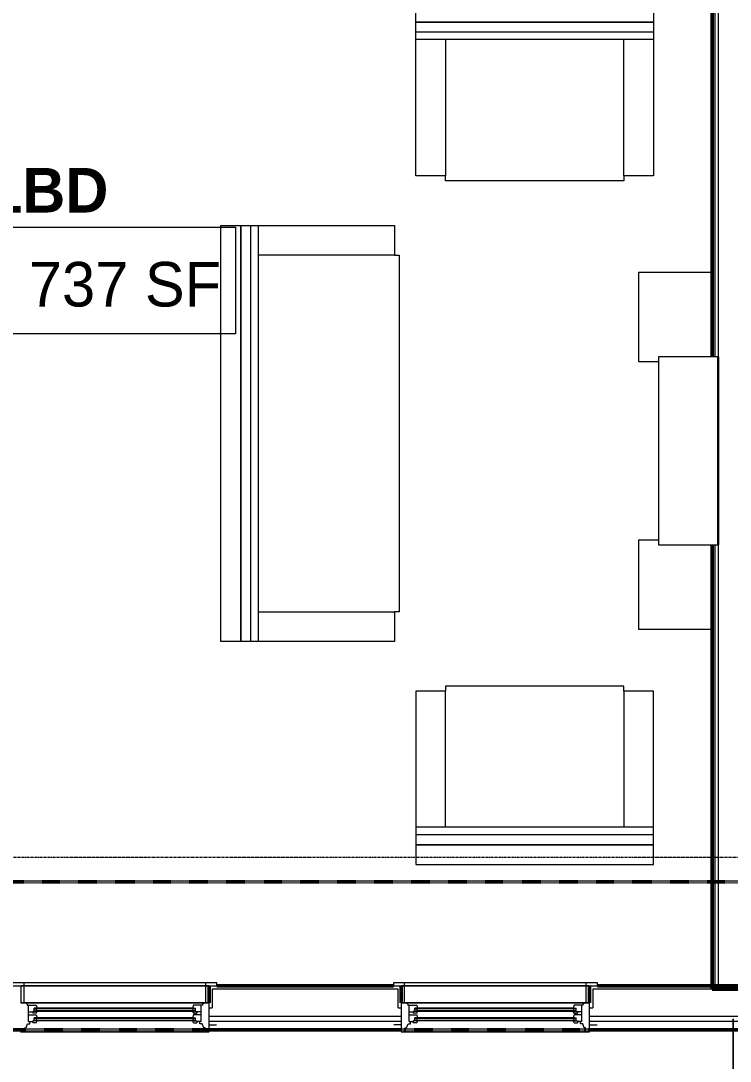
# Model space of a CAD drawing. Header units: inches. Extents: x -4217 to -1814, y 9706 to 12425.
# Drawn here: x -3060.1 to -2916.9, y 11241.1 to 11451.1 of the extents above; entities that cross this region are included whole.
import ezdxf

# ---------------------------------------------------------------- set-up
doc = ezdxf.new("R2010")
doc.units = ezdxf.units.IN
doc.header["$MEASUREMENT"] = 0
doc.linetypes.add('Dash 1_16_', pattern=[0.125, 0.0625, -0.0625])
doc.linetypes.add('Grid Line 1_2_', pattern=[0.875, 0.5, -0.125, 0.125, -0.125])
for name, color, linetype, lineweight in [('A-ANNO-DIMS', 211, 'Continuous', 9), ('A-ANNO-DIMS-96', 211, 'Continuous', 9), ('A-AREA-IDEN', 2, 'Continuous', 9), ('A-GLAZ-1', 250, 'Continuous', 9), ('A-GLAZ-2', 90, 'Continuous', 20), ('A-WALL', 113, 'Continuous', 13), ('A-WALL-3', 10, 'Continuous', 50), ('A-WALL-4', 50, 'Continuous', 13), ('C-PROP-LINE-2', 91, 'Dash 1_16_', 50), ('I-FURN', 30, 'Continuous', 9), ('I-FURN-1', 250, 'Continuous', 9), ('I-WALL-3', 2, 'Continuous', 50), ('S-GRID-1', 1, 'Grid Line 1_2_', 9)]:
    doc.layers.add(name, color=color, linetype=linetype, lineweight=lineweight)
doc.styles.add('Century Gothic', font='ufonts.com_century-gothic.ttf', dxfattribs={"height": 9})
doc.styles.add('Century Gothic_B', font='GOTHICB.TTF', dxfattribs={"height": 9})
doc.dimstyles.new('OD__1_8__Tol__', dxfattribs={"dimscale": 12, "dimtxt": 9.397514, "dimasz": 1, "dimexe": 0.75, "dimexo": 0.5, "dimgap": 0.125, "dimtad": 1, "dimdec": 3, "dimrnd": 0.125, "dimzin": 3, "dimdsep": 46, "dimlunit": 4, "dimtxsty": 'Century Gothic', "dimblk1": 'OBLIQUE', "dimblk2": 'OBLIQUE', "dimsah": 1, "dimcen": 0.09, "dimdle": 0.75, "dimazin": 0, "dimtfac": 1, "dimtdec": 4, "dimtix": 1, "dimtmove": 0, "dimatfit": 3, "dimfxl": 1, "dimtvp": 1, "dimtfill": 1, "dimfrac": 2, "dimtolj": 1, "dimtzin": 0, "dimarcsym": 2})

# ---------------------------------------------------------------- blocks, each defined once
blk = doc.blocks.new('DIMBLOCK6-FLOOR PLAN - 3RD FLOOR')
at = {"layer": 'A-ANNO-DIMS-96'}
for p, q in [((-3204.32, 11249.64), (-3204.32, 11113.58)), ((-3204.32, 11122.58), (-3204.32, 11249.64)), ((-2916.32, 11249.64), (-2916.32, 11113.58)), ((-2916.32, 11122.58), (-2916.32, 11249.64)), ((-3204.32, 11122.58), (-2916.32, 11122.58))]:
    blk.add_line(p, q, dxfattribs=at)
at = {"layer": 'A-ANNO-DIMS-96', "lineweight": 50}
for p, q in [((-3204.32, 11122.58), (-3198.32, 11128.58)), ((-2916.32, 11122.58), (-2910.32, 11128.58)), ((-3204.32, 11122.58), (-3210.32, 11116.58)), ((-2916.32, 11122.58), (-2922.32, 11116.58))]:
    blk.add_line(p, q, dxfattribs=at)
at = {"layer": 'A-ANNO-DIMS-96', "color": 0, "insert": (-3079.57, 11135.62), "char_height": 9, "width": 46.1821, "attachment_point": 1, "line_spacing_factor": 0.984502, "style": 'Century Gothic', "bg_fill": 3, "box_fill_scale": 1.25, "bg_fill_color": 256, "bg_fill_true_color": 13158600, "bg_fill_transparency": 0}
blk.add_mtext('24\' - 0"', dxfattribs=at)
blk = doc.blocks.new('_Oblique')
at = {"color": 0, "linetype": 'ByBlock', "lineweight": -2}
blk.add_line((-0.5, -0.5), (0.5, 0.5), dxfattribs=at)
blk = doc.blocks.new('DIMBLOCK7-FLOOR PLAN - 3RD FLOOR')
at = {"layer": 'A-ANNO-DIMS-96'}
for p, q in [((-2916.32, 11249.64), (-2916.32, 11113.58)), ((-2916.32, 11122.58), (-2916.32, 11249.64)), ((-2714.72, 11249.64), (-2714.72, 11113.58)), ((-2714.72, 11122.58), (-2714.72, 11249.64)), ((-2916.32, 11122.58), (-2714.72, 11122.58))]:
    blk.add_line(p, q, dxfattribs=at)
at = {"layer": 'A-ANNO-DIMS-96', "lineweight": 50}
for p, q in [((-2916.32, 11122.58), (-2910.32, 11128.58)), ((-2714.72, 11122.58), (-2708.72, 11128.58)), ((-2916.32, 11122.58), (-2922.32, 11116.58)), ((-2714.72, 11122.58), (-2720.72, 11116.58))]:
    blk.add_line(p, q, dxfattribs=at)
at = {"layer": 'A-ANNO-DIMS-96', "color": 0, "insert": (-2846.25, 11135.62), "char_height": 9, "width": 73.7481, "attachment_point": 1, "line_spacing_factor": 0.984502, "style": 'Century Gothic', "bg_fill": 3, "box_fill_scale": 1.25, "bg_fill_color": 256, "bg_fill_true_color": 13158600, "bg_fill_transparency": 0}
blk.add_mtext('16\' - 9 5/8"', dxfattribs=at)

msp = doc.modelspace()

# ---------------------------------------------------------------- linework, layer by layer
at = {"layer": 'A-AREA-IDEN', "flags": 128}
msp.add_lwpolyline([(-3092.25919, 11409.40725), (-3016.75368, 11409.40725), (-3016.75368, 11387.91119), (-3092.25919, 11387.91119)], close=True, dxfattribs=at)
at = {"layer": 'A-GLAZ-1'}
for p, q in [((-3020.54952, 11256.8894), (-3061.69796, 11256.8894)), ((-2943.74952, 11256.8894), (-2984.89796, 11256.8894))]:
    msp.add_line(p, q, dxfattribs=at)
at = {"layer": 'A-WALL'}
for p, q in [((-2919.32374, 11383.2761), (-2919.32374, 11572.73251)), ((-2919.94874, 11383.2761), (-2919.94874, 11522.3644)), ((-2919.94874, 11255.6394), (-2919.94874, 11345.2761)), ((-2919.32374, 11255.6394), (-2919.32374, 11345.2761))]:
    msp.add_line(p, q, dxfattribs=at)
at = {"layer": 'C-PROP-LINE-2'}
msp.add_line((-2099.26202, 11277.2894), (-3402.04874, 11277.2894), dxfattribs=at)
at = {"layer": 'I-FURN'}
for p, q in [((-2932.39874, 11450.78637), (-2980.39874, 11450.78637)), ((-2980.39874, 11447.28637), (-2980.39874, 11450.78637)), ((-2980.39874, 11450.78637), (-2932.39874, 11450.78637)), ((-2932.39874, 11448.78637), (-2980.39874, 11448.78637)), ((-2932.39874, 11450.78637), (-2932.39874, 11447.28637)), ((-2980.39874, 11419.78637), (-2980.39874, 11447.28637)), ((-2932.39874, 11447.28637), (-2980.39874, 11447.28637)), ((-2974.39874, 11447.28637), (-2974.39874, 11419.78637)), ((-2938.39874, 11419.78637), (-2938.39874, 11447.28637)), ((-2932.39874, 11447.28637), (-2932.39874, 11419.78637)), ((-2974.39874, 11419.78637), (-2980.39874, 11419.78637)), ((-2974.39874, 11418.78637), (-2974.39874, 11419.78637)), ((-2938.39874, 11419.78637), (-2938.39874, 11418.78637)), ((-2932.39874, 11419.78637), (-2938.39874, 11419.78637)), ((-2938.39874, 11418.78637), (-2974.39874, 11418.78637)), ((-3015.72374, 11409.78637), (-3015.72374, 11325.78637)), ((-3015.72374, 11409.78637), (-3012.22374, 11409.78637)), ((-3015.72374, 11325.78637), (-3015.72374, 11409.78637)), ((-3013.72374, 11409.78637), (-3013.72374, 11325.78637)), ((-3012.22374, 11409.78637), (-2984.72374, 11409.78637)), ((-3012.22374, 11409.78637), (-3012.22374, 11325.78637)), ((-2984.72374, 11409.78637), (-2984.72374, 11403.78637)), ((-2984.72374, 11403.78637), (-3012.22374, 11403.78637)), ((-2984.72374, 11403.78637), (-2983.72374, 11403.78637)), ((-2983.72374, 11403.78637), (-2983.72374, 11331.78637)), ((-3012.22374, 11331.78637), (-2984.72374, 11331.78637)), ((-2983.72374, 11331.78637), (-2984.72374, 11331.78637)), ((-2984.72374, 11331.78637), (-2984.72374, 11325.78637)), ((-3012.22374, 11325.78637), (-3015.72374, 11325.78637)), ((-2984.72374, 11325.78637), (-3012.22374, 11325.78637)), ((-2938.39874, 11316.78637), (-2974.39874, 11316.78637)), ((-2974.39874, 11316.78637), (-2974.39874, 11315.78637)), ((-2938.39874, 11315.78637), (-2938.39874, 11316.78637)), ((-2974.39874, 11315.78637), (-2980.39874, 11315.78637)), ((-2980.39874, 11315.78637), (-2980.39874, 11288.28637)), ((-2974.39874, 11288.28637), (-2974.39874, 11315.78637)), ((-2932.39874, 11315.78637), (-2938.39874, 11315.78637)), ((-2938.39874, 11315.78637), (-2938.39874, 11288.28637)), ((-2932.39874, 11288.28637), (-2932.39874, 11315.78637)), ((-2932.39874, 11288.28637), (-2980.39874, 11288.28637)), ((-2980.39874, 11288.28637), (-2980.39874, 11284.78637)), ((-2932.39874, 11284.78637), (-2932.39874, 11288.28637)), ((-2932.39874, 11286.78637), (-2980.39874, 11286.78637)), ((-2932.39874, 11284.78637), (-2980.39874, 11284.78637)), ((-2980.39874, 11284.78637), (-2932.39874, 11284.78637))]:
    msp.add_line(p, q, dxfattribs=at)
at = {"layer": 'I-FURN-1'}
for p, q in [((-2980.39874, 11450.78637), (-2980.39874, 11454.78637)), ((-2932.39874, 11454.78637), (-2932.39874, 11450.78637)), ((-3019.72374, 11409.78637), (-3015.72374, 11409.78637)), ((-3019.72374, 11325.78637), (-3019.72374, 11409.78637)), ((-2935.47979, 11399.61559), (-2935.47979, 11399.12649)), ((-2935.47979, 11399.12649), (-2935.44865, 11399.12649)), ((-2920.57374, 11400.2761), (-2935.44874, 11400.2761)), ((-2935.44874, 11400.2761), (-2935.44874, 11382.2761)), ((-2935.44865, 11383.93348), (-2935.48054, 11383.93348)), ((-2935.48054, 11383.93348), (-2935.48054, 11382.939)), ((-2935.48054, 11382.939), (-2935.44865, 11382.939)), ((-2935.44874, 11382.2761), (-2931.44874, 11382.2761)), ((-2919.44874, 11383.2761), (-2931.44874, 11383.2761)), ((-2931.44874, 11383.2761), (-2931.44874, 11345.2761)), ((-2919.44874, 11345.2761), (-2919.44874, 11383.2761)), ((-2919.44874, 11383.2761), (-2919.32374, 11383.2761)), ((-2919.44874, 11345.2761), (-2919.44874, 11383.2761)), ((-2919.32374, 11383.2761), (-2919.32374, 11345.2761)), ((-2931.44874, 11346.2761), (-2935.44874, 11346.2761)), ((-2935.44874, 11346.2761), (-2935.44874, 11328.2761)), ((-2935.48054, 11345.61319), (-2935.48054, 11344.61872)), ((-2935.44865, 11345.61319), (-2935.48054, 11345.61319)), ((-2935.48054, 11344.61872), (-2935.44865, 11344.61872)), ((-2931.44874, 11345.2761), (-2919.44874, 11345.2761)), ((-2919.32374, 11345.2761), (-2919.44874, 11345.2761)), ((-2935.44865, 11329.42571), (-2935.47979, 11329.42571)), ((-2935.47979, 11329.42571), (-2935.47979, 11328.9366)), ((-2935.44874, 11328.2761), (-2920.57374, 11328.2761)), ((-3015.72374, 11325.78637), (-3019.72374, 11325.78637)), ((-2980.39874, 11284.78637), (-2980.39874, 11280.78637)), ((-2932.39874, 11280.78637), (-2932.39874, 11284.78637)), ((-2980.39874, 11280.78637), (-2932.39874, 11280.78637))]:
    msp.add_line(p, q, dxfattribs=at)
at = {"layer": 'I-WALL-3'}
for p, q in [((-2920.57374, 11522.3644), (-2920.57374, 11383.2761)), ((-2920.57374, 11345.2761), (-2920.57374, 11255.6394)), ((-2920.57374, 11255.6394), (-2912.07374, 11255.6394))]:
    msp.add_line(p, q, dxfattribs=at)
at = {"layer": 'S-GRID-1'}
msp.add_line((-1814.20638, 11282.1894), (-4168.71446, 11282.1894), dxfattribs=at)

# ---------------------------------------------------------------- texts
at = {"layer": 'A-AREA-IDEN', "char_height": 9, "attachment_point": 1}
for s, insert, width, style in [('1BD', (-3066.50643, 11421.3754), 28.785, 'Century Gothic_B'), ('316 - 737 SF', (-3089.25919, 11402.40725), 83.931, 'Century Gothic')]:
    msp.add_mtext(s, dxfattribs=dict(at, insert=insert, width=width, style=style))

# ---------------------------------------------------------------- next in the draw order: dimensions: what is measured, and where the dimension line sits
at = {"layer": 'A-ANNO-DIMS'}
dim = msp.add_linear_dim(base=(-2916.32374, 11122.57926), p1=(-3204.32374, 11255.6394), p2=(-2916.32374, 11255.6394), dimstyle='OD__1_8__Tol__', override={"dimpost": '<>', "dimfxl": 288}, dxfattribs=at)
dim.commit()
dim.dimension.update_dxf_attribs({"geometry": 'DIMBLOCK6-FLOOR PLAN - 3RD FLOOR', "text_midpoint": (-3060.32374, 11128.80564)})

# ---------------------------------------------------------------- next in the draw order: linework, layer by layer
at = {"layer": 'A-GLAZ-1'}
for p, q in [((-3061.69796, 11256.2644), (-3020.54952, 11256.2644)), ((-3022.17452, 11256.2644), (-3060.07296, 11256.2644)), ((-3060.07296, 11256.2644), (-3060.07296, 11252.8894)), ((-3059.44796, 11256.2644), (-3059.44796, 11256.8894)), ((-3059.44796, 11252.8894), (-3059.44796, 11256.2644)), ((-3022.79952, 11256.2644), (-3022.79952, 11256.8894)), ((-3022.79952, 11252.8894), (-3022.79952, 11256.2644)), ((-3022.17452, 11252.8894), (-3022.17452, 11256.2644)), ((-3020.54952, 11256.2644), (-3020.54952, 11256.8894)), ((-2984.89796, 11256.8894), (-2984.89796, 11256.2644)), ((-2984.89796, 11256.2644), (-2943.74952, 11256.2644)), ((-2945.37452, 11256.2644), (-2983.27296, 11256.2644)), ((-2983.27296, 11256.2644), (-2983.27296, 11252.8894)), ((-2982.64796, 11256.2644), (-2982.64796, 11256.8894)), ((-2982.64796, 11252.8894), (-2982.64796, 11256.2644)), ((-2945.99952, 11256.2644), (-2945.99952, 11256.8894)), ((-2945.99952, 11252.8894), (-2945.99952, 11256.2644)), ((-2945.37452, 11252.8894), (-2945.37452, 11256.2644)), ((-2943.74952, 11256.2644), (-2943.74952, 11256.8894)), ((-3060.07296, 11252.8894), (-3022.17452, 11252.8894)), ((-3057.41671, 11251.6394), (-3056.82296, 11251.6394)), ((-3056.94796, 11251.2644), (-3056.94796, 11251.6394)), ((-3025.42452, 11251.7644), (-3056.82296, 11251.7644)), ((-3025.42452, 11251.6394), (-3056.82296, 11251.6394)), ((-3024.83077, 11251.6394), (-3025.42452, 11251.6394)), ((-3025.29952, 11251.2644), (-3025.29952, 11251.6394)), ((-2983.27296, 11252.8894), (-2945.37452, 11252.8894)), ((-2980.61671, 11251.6394), (-2980.02296, 11251.6394)), ((-2980.14796, 11251.2644), (-2980.14796, 11251.6394)), ((-2948.62452, 11251.7644), (-2980.02296, 11251.7644)), ((-2948.62452, 11251.6394), (-2980.02296, 11251.6394)), ((-2948.03077, 11251.6394), (-2948.62452, 11251.6394)), ((-2948.49952, 11251.2644), (-2948.49952, 11251.6394)), ((-3057.41671, 11251.2644), (-3056.82296, 11251.2644)), ((-3057.41671, 11249.7019), (-3056.82296, 11249.7019)), ((-3057.41671, 11249.3269), (-3056.82296, 11249.3269)), ((-3056.94796, 11249.3269), (-3056.94796, 11249.7019)), ((-3025.42452, 11251.2644), (-3056.82296, 11251.2644)), ((-3025.42452, 11251.1394), (-3056.82296, 11251.1394)), ((-3025.42452, 11249.8269), (-3056.82296, 11249.8269)), ((-3025.42452, 11249.7019), (-3056.82296, 11249.7019)), ((-3025.42452, 11249.3269), (-3056.82296, 11249.3269)), ((-3024.83077, 11251.2644), (-3025.42452, 11251.2644)), ((-3024.83077, 11249.7019), (-3025.42452, 11249.7019)), ((-3024.83077, 11249.3269), (-3025.42452, 11249.3269)), ((-3025.29952, 11249.3269), (-3025.29952, 11249.7019)), ((-2980.61671, 11251.2644), (-2980.02296, 11251.2644)), ((-2980.61671, 11249.7019), (-2980.02296, 11249.7019)), ((-2980.61671, 11249.3269), (-2980.02296, 11249.3269)), ((-2980.14796, 11249.3269), (-2980.14796, 11249.7019)), ((-2948.62452, 11251.2644), (-2980.02296, 11251.2644)), ((-2948.62452, 11251.1394), (-2980.02296, 11251.1394)), ((-2948.62452, 11249.8269), (-2980.02296, 11249.8269)), ((-2948.62452, 11249.7019), (-2980.02296, 11249.7019)), ((-2948.62452, 11249.3269), (-2980.02296, 11249.3269)), ((-2948.03077, 11251.2644), (-2948.62452, 11251.2644)), ((-2948.03077, 11249.7019), (-2948.62452, 11249.7019)), ((-2948.03077, 11249.3269), (-2948.62452, 11249.3269)), ((-2948.49952, 11249.3269), (-2948.49952, 11249.7019)), ((-3025.42452, 11249.2019), (-3056.82296, 11249.2019)), ((-2948.62452, 11249.2019), (-2980.02296, 11249.2019))]:
    msp.add_line(p, q, dxfattribs=at)
at = {"layer": 'A-GLAZ-2'}
for p, q in [((-3022.11202, 11252.8894), (-3060.13546, 11252.8894)), ((-3058.79171, 11252.60924), (-3059.12559, 11252.8894)), ((-3058.79171, 11252.60924), (-3058.79171, 11252.3894)), ((-3058.79171, 11252.3894), (-3056.97921, 11252.3894)), ((-3058.54171, 11249.0769), (-3058.54171, 11252.3894)), ((-3057.41671, 11251.1394), (-3057.41671, 11251.7644)), ((-3056.82296, 11251.7644), (-3057.41671, 11251.7644)), ((-3056.97921, 11252.3894), (-3056.82296, 11251.7644)), ((-3025.26827, 11252.3894), (-3025.42452, 11251.7644)), ((-3025.42452, 11251.7644), (-3024.83077, 11251.7644)), ((-3023.45577, 11252.3894), (-3025.26827, 11252.3894)), ((-3024.83077, 11251.1394), (-3024.83077, 11251.7644)), ((-3023.70577, 11249.0769), (-3023.70577, 11252.3894)), ((-3023.45577, 11252.60924), (-3023.12189, 11252.8894)), ((-3023.45577, 11252.60924), (-3023.45577, 11252.3894)), ((-3022.11202, 11247.0144), (-3022.11202, 11252.8894)), ((-2945.31202, 11252.8894), (-2983.33546, 11252.8894)), ((-2983.33546, 11252.8894), (-2983.33546, 11247.0144)), ((-2981.99171, 11252.60924), (-2982.32559, 11252.8894)), ((-2981.99171, 11252.60924), (-2981.99171, 11252.3894)), ((-2981.99171, 11252.3894), (-2980.17921, 11252.3894)), ((-2981.74171, 11249.0769), (-2981.74171, 11252.3894)), ((-2980.61671, 11251.1394), (-2980.61671, 11251.7644)), ((-2980.02296, 11251.7644), (-2980.61671, 11251.7644)), ((-2980.17921, 11252.3894), (-2980.02296, 11251.7644)), ((-2948.46827, 11252.3894), (-2948.62452, 11251.7644)), ((-2948.62452, 11251.7644), (-2948.03077, 11251.7644)), ((-2946.65577, 11252.3894), (-2948.46827, 11252.3894)), ((-2948.03077, 11251.1394), (-2948.03077, 11251.7644)), ((-2946.90577, 11249.0769), (-2946.90577, 11252.3894)), ((-2946.65577, 11252.60924), (-2946.32189, 11252.8894)), ((-2946.65577, 11252.60924), (-2946.65577, 11252.3894)), ((-2945.31202, 11247.0144), (-2945.31202, 11252.8894)), ((-3058.54171, 11251.0144), (-3057.69796, 11251.0144)), ((-3058.54171, 11250.4519), (-3056.97921, 11250.4519)), ((-3057.69796, 11251.1394), (-3057.69796, 11250.79565)), ((-3056.82608, 11251.1394), (-3057.69796, 11251.1394)), ((-3056.97921, 11250.79565), (-3057.69796, 11250.79565)), ((-3057.41671, 11249.2019), (-3057.41671, 11249.8269)), ((-3056.82296, 11249.8269), (-3057.41671, 11249.8269)), ((-3056.97921, 11250.79565), (-3056.82608, 11251.1394)), ((-3056.97921, 11250.4519), (-3056.82296, 11249.8269)), ((-3025.26827, 11250.4519), (-3025.42452, 11249.8269)), ((-3025.42452, 11249.8269), (-3024.83077, 11249.8269)), ((-3025.26827, 11250.79565), (-3025.42139, 11251.1394)), ((-3025.42139, 11251.1394), (-3024.54952, 11251.1394)), ((-3025.26827, 11250.79565), (-3024.54952, 11250.79565)), ((-3023.70577, 11250.4519), (-3025.26827, 11250.4519)), ((-3024.83077, 11249.2019), (-3024.83077, 11249.8269)), ((-3024.54952, 11251.1394), (-3024.54952, 11250.79565)), ((-3023.70577, 11251.0144), (-3024.54952, 11251.0144)), ((-2981.74171, 11251.0144), (-2980.89796, 11251.0144)), ((-2981.74171, 11250.4519), (-2980.17921, 11250.4519)), ((-2980.89796, 11251.1394), (-2980.89796, 11250.79565)), ((-2980.02608, 11251.1394), (-2980.89796, 11251.1394)), ((-2980.17921, 11250.79565), (-2980.89796, 11250.79565)), ((-2980.61671, 11249.2019), (-2980.61671, 11249.8269)), ((-2980.02296, 11249.8269), (-2980.61671, 11249.8269)), ((-2980.17921, 11250.79565), (-2980.02608, 11251.1394)), ((-2980.17921, 11250.4519), (-2980.02296, 11249.8269)), ((-2948.46827, 11250.4519), (-2948.62452, 11249.8269)), ((-2948.62452, 11249.8269), (-2948.03077, 11249.8269)), ((-2948.46827, 11250.79565), (-2948.62139, 11251.1394)), ((-2948.62139, 11251.1394), (-2947.74952, 11251.1394)), ((-2948.46827, 11250.79565), (-2947.74952, 11250.79565)), ((-2946.90577, 11250.4519), (-2948.46827, 11250.4519)), ((-2948.03077, 11249.2019), (-2948.03077, 11249.8269)), ((-2947.74952, 11251.1394), (-2947.74952, 11250.79565)), ((-2946.90577, 11251.0144), (-2947.74952, 11251.0144)), ((-3059.32296, 11247.8269), (-3059.04827, 11247.8269)), ((-3059.32296, 11247.0144), (-3059.32296, 11247.8269)), ((-3059.04827, 11247.8269), (-3058.72921, 11248.6394)), ((-3058.72921, 11248.6394), (-3058.26046, 11248.6394)), ((-3058.54171, 11249.0769), (-3057.69796, 11249.0769)), ((-3058.26046, 11248.6394), (-3058.26046, 11249.0769)), ((-3057.69796, 11249.2019), (-3057.69796, 11248.85815)), ((-3056.82608, 11249.2019), (-3057.69796, 11249.2019)), ((-3056.97921, 11248.85815), (-3057.69796, 11248.85815)), ((-3056.97921, 11248.85815), (-3056.82608, 11249.2019)), ((-3025.26827, 11248.85815), (-3025.42139, 11249.2019)), ((-3025.42139, 11249.2019), (-3024.54952, 11249.2019)), ((-3025.26827, 11248.85815), (-3024.54952, 11248.85815)), ((-3024.54952, 11249.2019), (-3024.54952, 11248.85815)), ((-3023.70577, 11249.0769), (-3024.54952, 11249.0769)), ((-3023.98702, 11248.6394), (-3023.98702, 11249.0769)), ((-3023.51827, 11248.6394), (-3023.98702, 11248.6394)), ((-3023.1992, 11247.8269), (-3023.51827, 11248.6394)), ((-3022.92452, 11247.8269), (-3023.1992, 11247.8269)), ((-3022.92452, 11247.0144), (-3022.92452, 11247.8269)), ((-3022.11202, 11248.3894), (-3020.61202, 11248.3894)), ((-2983.33546, 11248.3894), (-2984.83546, 11248.3894)), ((-2982.52296, 11247.8269), (-2982.24827, 11247.8269)), ((-2982.52296, 11247.0144), (-2982.52296, 11247.8269)), ((-2982.24827, 11247.8269), (-2981.92921, 11248.6394)), ((-2981.92921, 11248.6394), (-2981.46046, 11248.6394)), ((-2981.74171, 11249.0769), (-2980.89796, 11249.0769)), ((-2981.46046, 11248.6394), (-2981.46046, 11249.0769)), ((-2980.89796, 11249.2019), (-2980.89796, 11248.85815)), ((-2980.02608, 11249.2019), (-2980.89796, 11249.2019)), ((-2980.17921, 11248.85815), (-2980.89796, 11248.85815)), ((-2980.17921, 11248.85815), (-2980.02608, 11249.2019)), ((-2948.46827, 11248.85815), (-2948.62139, 11249.2019)), ((-2948.62139, 11249.2019), (-2947.74952, 11249.2019)), ((-2948.46827, 11248.85815), (-2947.74952, 11248.85815)), ((-2947.74952, 11249.2019), (-2947.74952, 11248.85815)), ((-2946.90577, 11249.0769), (-2947.74952, 11249.0769)), ((-2947.18702, 11248.6394), (-2947.18702, 11249.0769)), ((-2946.71827, 11248.6394), (-2947.18702, 11248.6394)), ((-2946.3992, 11247.8269), (-2946.71827, 11248.6394)), ((-2946.12452, 11247.8269), (-2946.3992, 11247.8269)), ((-2946.12452, 11247.0144), (-2946.12452, 11247.8269)), ((-2945.31202, 11248.3894), (-2943.81202, 11248.3894)), ((-3060.13546, 11247.0144), (-3022.11202, 11247.0144)), ((-2983.33546, 11247.0144), (-2945.31202, 11247.0144))]:
    msp.add_line(p, q, dxfattribs=at)
at = {"layer": 'A-WALL-3'}
for p, q in [((-3022.11202, 11256.2644), (-3022.11202, 11252.8894)), ((-2984.89796, 11256.2644), (-3020.54952, 11256.2644)), ((-2983.33546, 11252.8894), (-2983.33546, 11256.2644)), ((-2945.31202, 11256.2644), (-2945.31202, 11252.8894)), ((-3022.11202, 11247.3894), (-2983.33546, 11247.3894))]:
    msp.add_line(p, q, dxfattribs=at)
at = {"layer": 'A-WALL-4'}
for p, q in [((-3021.48702, 11255.6394), (-3021.48702, 11251.8269)), ((-2983.96046, 11255.6394), (-3021.48702, 11255.6394)), ((-2983.96046, 11251.8269), (-2983.96046, 11255.6394)), ((-2944.68702, 11255.6394), (-2944.68702, 11251.8269)), ((-3022.11202, 11251.8269), (-3021.48702, 11251.8269)), ((-2983.96046, 11251.8269), (-2983.33546, 11251.8269)), ((-2945.31202, 11251.8269), (-2944.68702, 11251.8269)), ((-3022.11202, 11250.1394), (-2983.33546, 11250.1394)), ((-3022.11202, 11249.1394), (-2983.33546, 11249.1394)), ((-3022.11202, 11247.6394), (-2983.33546, 11247.6394))]:
    msp.add_line(p, q, dxfattribs=at)

# ---------------------------------------------------------------- next in the draw order: dimensions: what is measured, and where the dimension line sits
at = {"layer": 'A-ANNO-DIMS'}
dim = msp.add_linear_dim(base=(-2714.72374, 11122.57926), p1=(-2916.32374, 11255.6394), p2=(-2714.72374, 11255.6394), dimstyle='OD__1_8__Tol__', override={"dimpost": '<>', "dimfxl": 201.6}, dxfattribs=at)
dim.commit()
dim.dimension.update_dxf_attribs({"geometry": 'DIMBLOCK7-FLOOR PLAN - 3RD FLOOR', "text_midpoint": (-2815.52374, 11129.30428)})

# ---------------------------------------------------------------- next in the draw order: linework, layer by layer
at = {"layer": 'A-WALL-3'}
for p, q in [((-2869.69796, 11256.2644), (-2943.74952, 11256.2644)), ((-2945.31202, 11247.3894), (-2868.13546, 11247.3894))]:
    msp.add_line(p, q, dxfattribs=at)
at = {"layer": 'A-WALL-4'}
for p, q in [((-2868.76046, 11255.6394), (-2944.68702, 11255.6394)), ((-2945.31202, 11250.1394), (-2868.13546, 11250.1394)), ((-2945.31202, 11249.1394), (-2868.13546, 11249.1394)), ((-2945.31202, 11247.6394), (-2868.13546, 11247.6394))]:
    msp.add_line(p, q, dxfattribs=at)
at = {"layer": 'C-PROP-LINE-2'}
msp.add_line((-2068.92374, 11247.3894), (-3400.04874, 11247.3894), dxfattribs=at)

doc.saveas('drawing.dxf')
